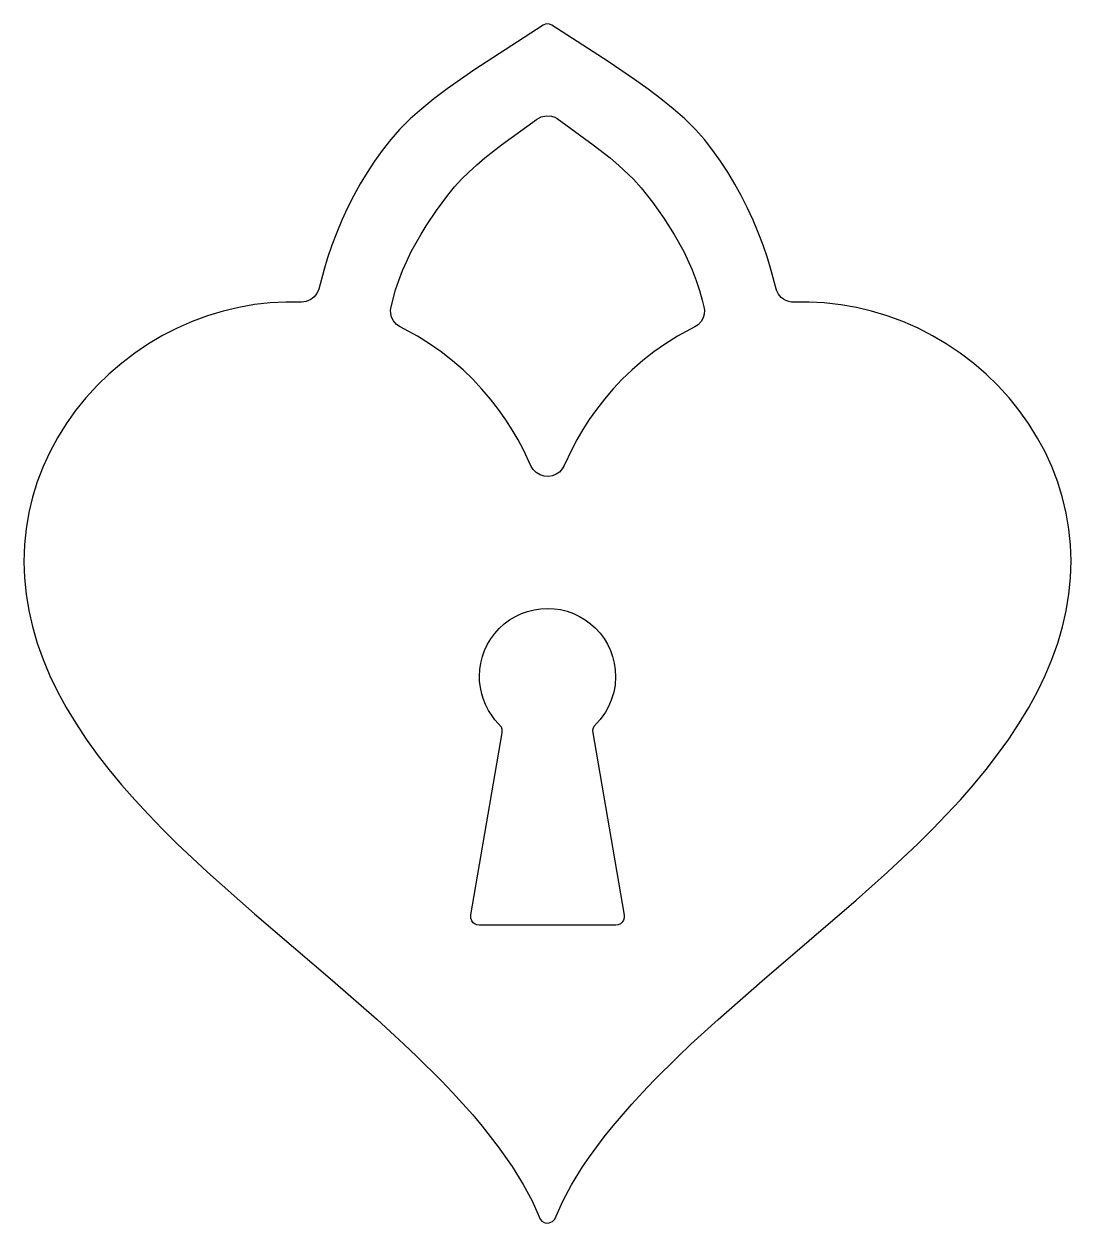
# Model space of a CAD drawing. Header units: inches. Extents: x 0.4 to 5.6, y 0.03 to 5.97.
import ezdxf

# ---------------------------------------------------------------- set-up
doc = ezdxf.new("R2010")
doc.units = ezdxf.units.IN
doc.header["$MEASUREMENT"] = 0

msp = doc.modelspace()

# ---------------------------------------------------------------- linework, layer by layer
for points in [[(1.8565, 4.637), (1.8427, 4.6194), (1.8258, 4.6062), (1.8025, 4.5964), (1.7792, 4.5934), (1.7028, 4.5941), (1.6245, 4.59), (1.5461, 4.5812), (1.4691, 4.5677), (1.3914, 4.5491), (1.3144, 4.5258), (1.2384, 4.4978), (1.1641, 4.465), (1.0914, 4.4279), (1.0212, 4.3863), (0.9533, 4.3407), (0.8891, 4.2917), (0.8239, 4.236), (0.7661, 4.1796), (0.7111, 4.1195), (0.6597, 4.056), (0.6124, 3.9898), (0.5699, 3.9208), (0.5317, 3.8496), (0.4986, 3.778), (0.4699, 3.703), (0.4462, 3.6266), (0.428, 3.5499), (0.4145, 3.4695), (0.4064, 3.3912), (0.4037, 3.3064), (0.4064, 3.227), (0.4145, 3.1459), (0.4277, 3.0645), (0.4459, 2.9848), (0.4699, 2.9024), (0.4989, 2.821), (0.5327, 2.7409), (0.5705, 2.6622), (0.6128, 2.5842), (0.6604, 2.5051), (0.7121, 2.4271), (0.7671, 2.3504), (0.8252, 2.2754), (0.8881, 2.1998), (0.9529, 2.1254), (1.0205, 2.0525), (1.0908, 1.9805), (1.1637, 1.9079), (1.3134, 1.7674), (1.5464, 1.5606), (1.9342, 1.2293), (2.1528, 1.0377), (2.2883, 0.9137), (2.3521, 0.8529), (2.4724, 0.7337), (2.5288, 0.6742), (2.6291, 0.5631), (2.676, 0.507), (2.7561, 0.405), (2.8247, 0.3077), (2.8797, 0.2186), (2.9237, 0.1365), (2.9642, 0.0463), (2.9726, 0.0368), (2.9834, 0.0301), (2.9956, 0.027), (3.0084, 0.0274), (3.024, 0.0341), (3.0358, 0.0463), (3.076, 0.1361), (3.1186, 0.2159), (3.1736, 0.3054), (3.2081, 0.3557), (3.281, 0.454), (3.325, 0.5087), (3.4185, 0.6172), (3.4726, 0.6759), (3.528, 0.7337), (3.6465, 0.8519), (3.7114, 0.9134), (3.8465, 1.037), (4.0654, 1.2286), (4.5312, 1.6285), (4.6863, 1.767), (4.8363, 1.9079), (4.9092, 1.9802), (4.9795, 2.0528), (5.0474, 2.1261), (5.1119, 2.1994), (5.1748, 2.2758), (5.2325, 2.3504), (5.2879, 2.4268), (5.3396, 2.5051), (5.3872, 2.5842), (5.4301, 2.6632), (5.4683, 2.7429), (5.5014, 2.822), (5.5301, 2.9024), (5.5538, 2.9834), (5.572, 3.0632), (5.5855, 3.1459), (5.5936, 3.2257), (5.5963, 3.3108), (5.5936, 3.3898), (5.5859, 3.4682), (5.5727, 3.5469), (5.5544, 3.6236), (5.5305, 3.7016), (5.5007, 3.7793), (5.4676, 3.8513), (5.4308, 3.9198), (5.3859, 3.9921), (5.3393, 4.057), (5.2899, 4.1185), (5.2329, 4.1806), (5.1751, 4.2367), (5.1143, 4.2894), (5.0467, 4.3407), (4.9778, 4.387), (4.9096, 4.4272), (4.8383, 4.464), (4.763, 4.4971), (4.6846, 4.5262), (4.6076, 4.5495), (4.5323, 4.5674), (4.4552, 4.5809), (4.3728, 4.5904), (4.2972, 4.5941), (4.2107, 4.5941), (4.1975, 4.5964), (4.182, 4.6022), (4.1698, 4.6089), (4.1593, 4.6174), (4.1455, 4.6339), (4.1357, 4.6529), (4.11, 4.7498), (4.0908, 4.8133), (4.0691, 4.8758), (4.0452, 4.9393), (4.0195, 4.9998), (3.9908, 5.0623), (3.9604, 5.1221), (3.9289, 5.1791), (3.8938, 5.2376), (3.8573, 5.293), (3.8198, 5.3457), (3.7783, 5.3994), (3.7334, 5.4504), (3.6807, 5.5021), (3.6236, 5.5524), (3.5628, 5.6017), (3.4989, 5.65), (3.432, 5.6983), (3.3006, 5.7868), (3.0213, 5.9676), (3.0101, 5.972), (2.9939, 5.973), (2.9787, 5.9676), (2.6345, 5.7439), (2.5024, 5.6511), (2.4369, 5.6014), (2.3764, 5.5524), (2.3193, 5.5021), (2.2666, 5.4504), (2.2224, 5.4004), (2.1802, 5.3457), (2.1423, 5.2926), (2.1058, 5.2372), (2.0711, 5.1795), (2.0393, 5.1217), (2.0089, 5.0619), (1.9805, 5.0001), (1.9548, 4.939), (1.9309, 4.8761), (1.9092, 4.813), (1.89, 4.7501), (1.8657, 4.6576)], [(2.2511, 4.4833), (2.2366, 4.5002), (2.2271, 4.5198), (2.2227, 4.538), (2.222, 4.5546), (2.2241, 4.5698), (2.2467, 4.6539), (2.2626, 4.7015), (2.2815, 4.7498), (2.3018, 4.7968), (2.3247, 4.844), (2.3727, 4.9305), (2.398, 4.9714), (2.4501, 5.0488), (2.5055, 5.1241), (2.5386, 5.1653), (2.5734, 5.2028), (2.6092, 5.2379), (2.649, 5.2741), (2.6899, 5.3085), (2.7716, 5.373), (2.9456, 5.5001), (2.9686, 5.5122), (2.9943, 5.518), (3.0203, 5.5156), (3.0358, 5.5105), (3.0473, 5.5048), (3.2273, 5.3741), (3.3101, 5.3089), (3.3533, 5.2717), (3.4266, 5.2028), (3.4652, 5.1606), (3.5209, 5.089), (3.577, 5.0096), (3.6286, 4.9282), (3.6753, 4.844), (3.7171, 4.7535), (3.7374, 4.7012), (3.7543, 4.6512), (3.7678, 4.6029), (3.7759, 4.5698), (3.778, 4.5546), (3.7766, 4.5339), (3.7715, 4.516), (3.7614, 4.4971), (3.7465, 4.4813), (3.7313, 4.4704), (3.6455, 4.4248), (3.5851, 4.3873), (3.5266, 4.3465), (3.4722, 4.3039), (3.4199, 4.2586), (3.3709, 4.211), (3.3256, 4.163), (3.2824, 4.1124), (3.2432, 4.062), (3.2074, 4.0114), (3.1753, 3.9617), (3.1459, 3.911), (3.1203, 3.8631), (3.0828, 3.7827), (3.0733, 3.7665), (3.0588, 3.7509), (3.0436, 3.7405), (3.0243, 3.7327), (3.0061, 3.7296), (2.9841, 3.7307), (2.9635, 3.7371), (2.9443, 3.7482), (2.9291, 3.7634), (2.9196, 3.7783), (2.8811, 3.8604), (2.8547, 3.91), (2.825, 3.961), (2.7933, 4.0104), (2.7568, 4.062), (2.7176, 4.1124), (2.675, 4.1624), (2.6291, 4.211), (2.5811, 4.2576), (2.5294, 4.3026), (2.4724, 4.3475), (2.4149, 4.3873), (2.3545, 4.4248), (2.2687, 4.4704)], [(2.7757, 2.4751), (2.7713, 2.4865), (2.7396, 2.5227), (2.725, 2.5416), (2.7075, 2.569), (2.6923, 2.599), (2.6808, 2.6281), (2.6737, 2.6511), (2.6669, 2.6828), (2.6632, 2.7146), (2.6625, 2.7382), (2.6642, 2.7713), (2.669, 2.8037), (2.6774, 2.8362), (2.6882, 2.8669), (2.7027, 2.897), (2.719, 2.9247), (2.7389, 2.951), (2.7608, 2.9757), (2.7855, 2.998), (2.8122, 3.0179), (2.8406, 3.0348), (2.8703, 3.049), (2.9014, 3.0601), (2.9338, 3.0682), (2.9666, 3.0733), (2.9993, 3.075), (3.0324, 3.0733), (3.0652, 3.0686), (3.0976, 3.0605), (3.1287, 3.0493), (3.1588, 3.0355), (3.1871, 3.0182), (3.2138, 2.9986), (3.2381, 2.9764), (3.2604, 2.952), (3.2804, 2.9253), (3.2973, 2.897), (3.3118, 2.8669), (3.3229, 2.8358), (3.331, 2.8037), (3.3358, 2.771), (3.3375, 2.7365), (3.3348, 2.694), (3.3283, 2.6598), (3.3162, 2.619), (3.303, 2.5886), (3.2871, 2.5598), (3.2615, 2.524), (3.2311, 2.4903), (3.2253, 2.4791), (3.2233, 2.467), (3.381, 1.5535), (3.381, 1.5407), (3.3773, 1.5289), (3.3709, 1.5184), (3.3614, 1.5106), (3.35, 1.5056), (3.3385, 1.5042), (2.6615, 1.5042), (2.65, 1.5056), (2.6406, 1.5096), (2.6321, 1.5157), (2.6244, 1.5252), (2.6193, 1.5387), (2.6193, 1.5546), (2.776, 2.4585)]]:
    msp.add_lwpolyline(points, close=True)

doc.saveas('drawing.dxf')
